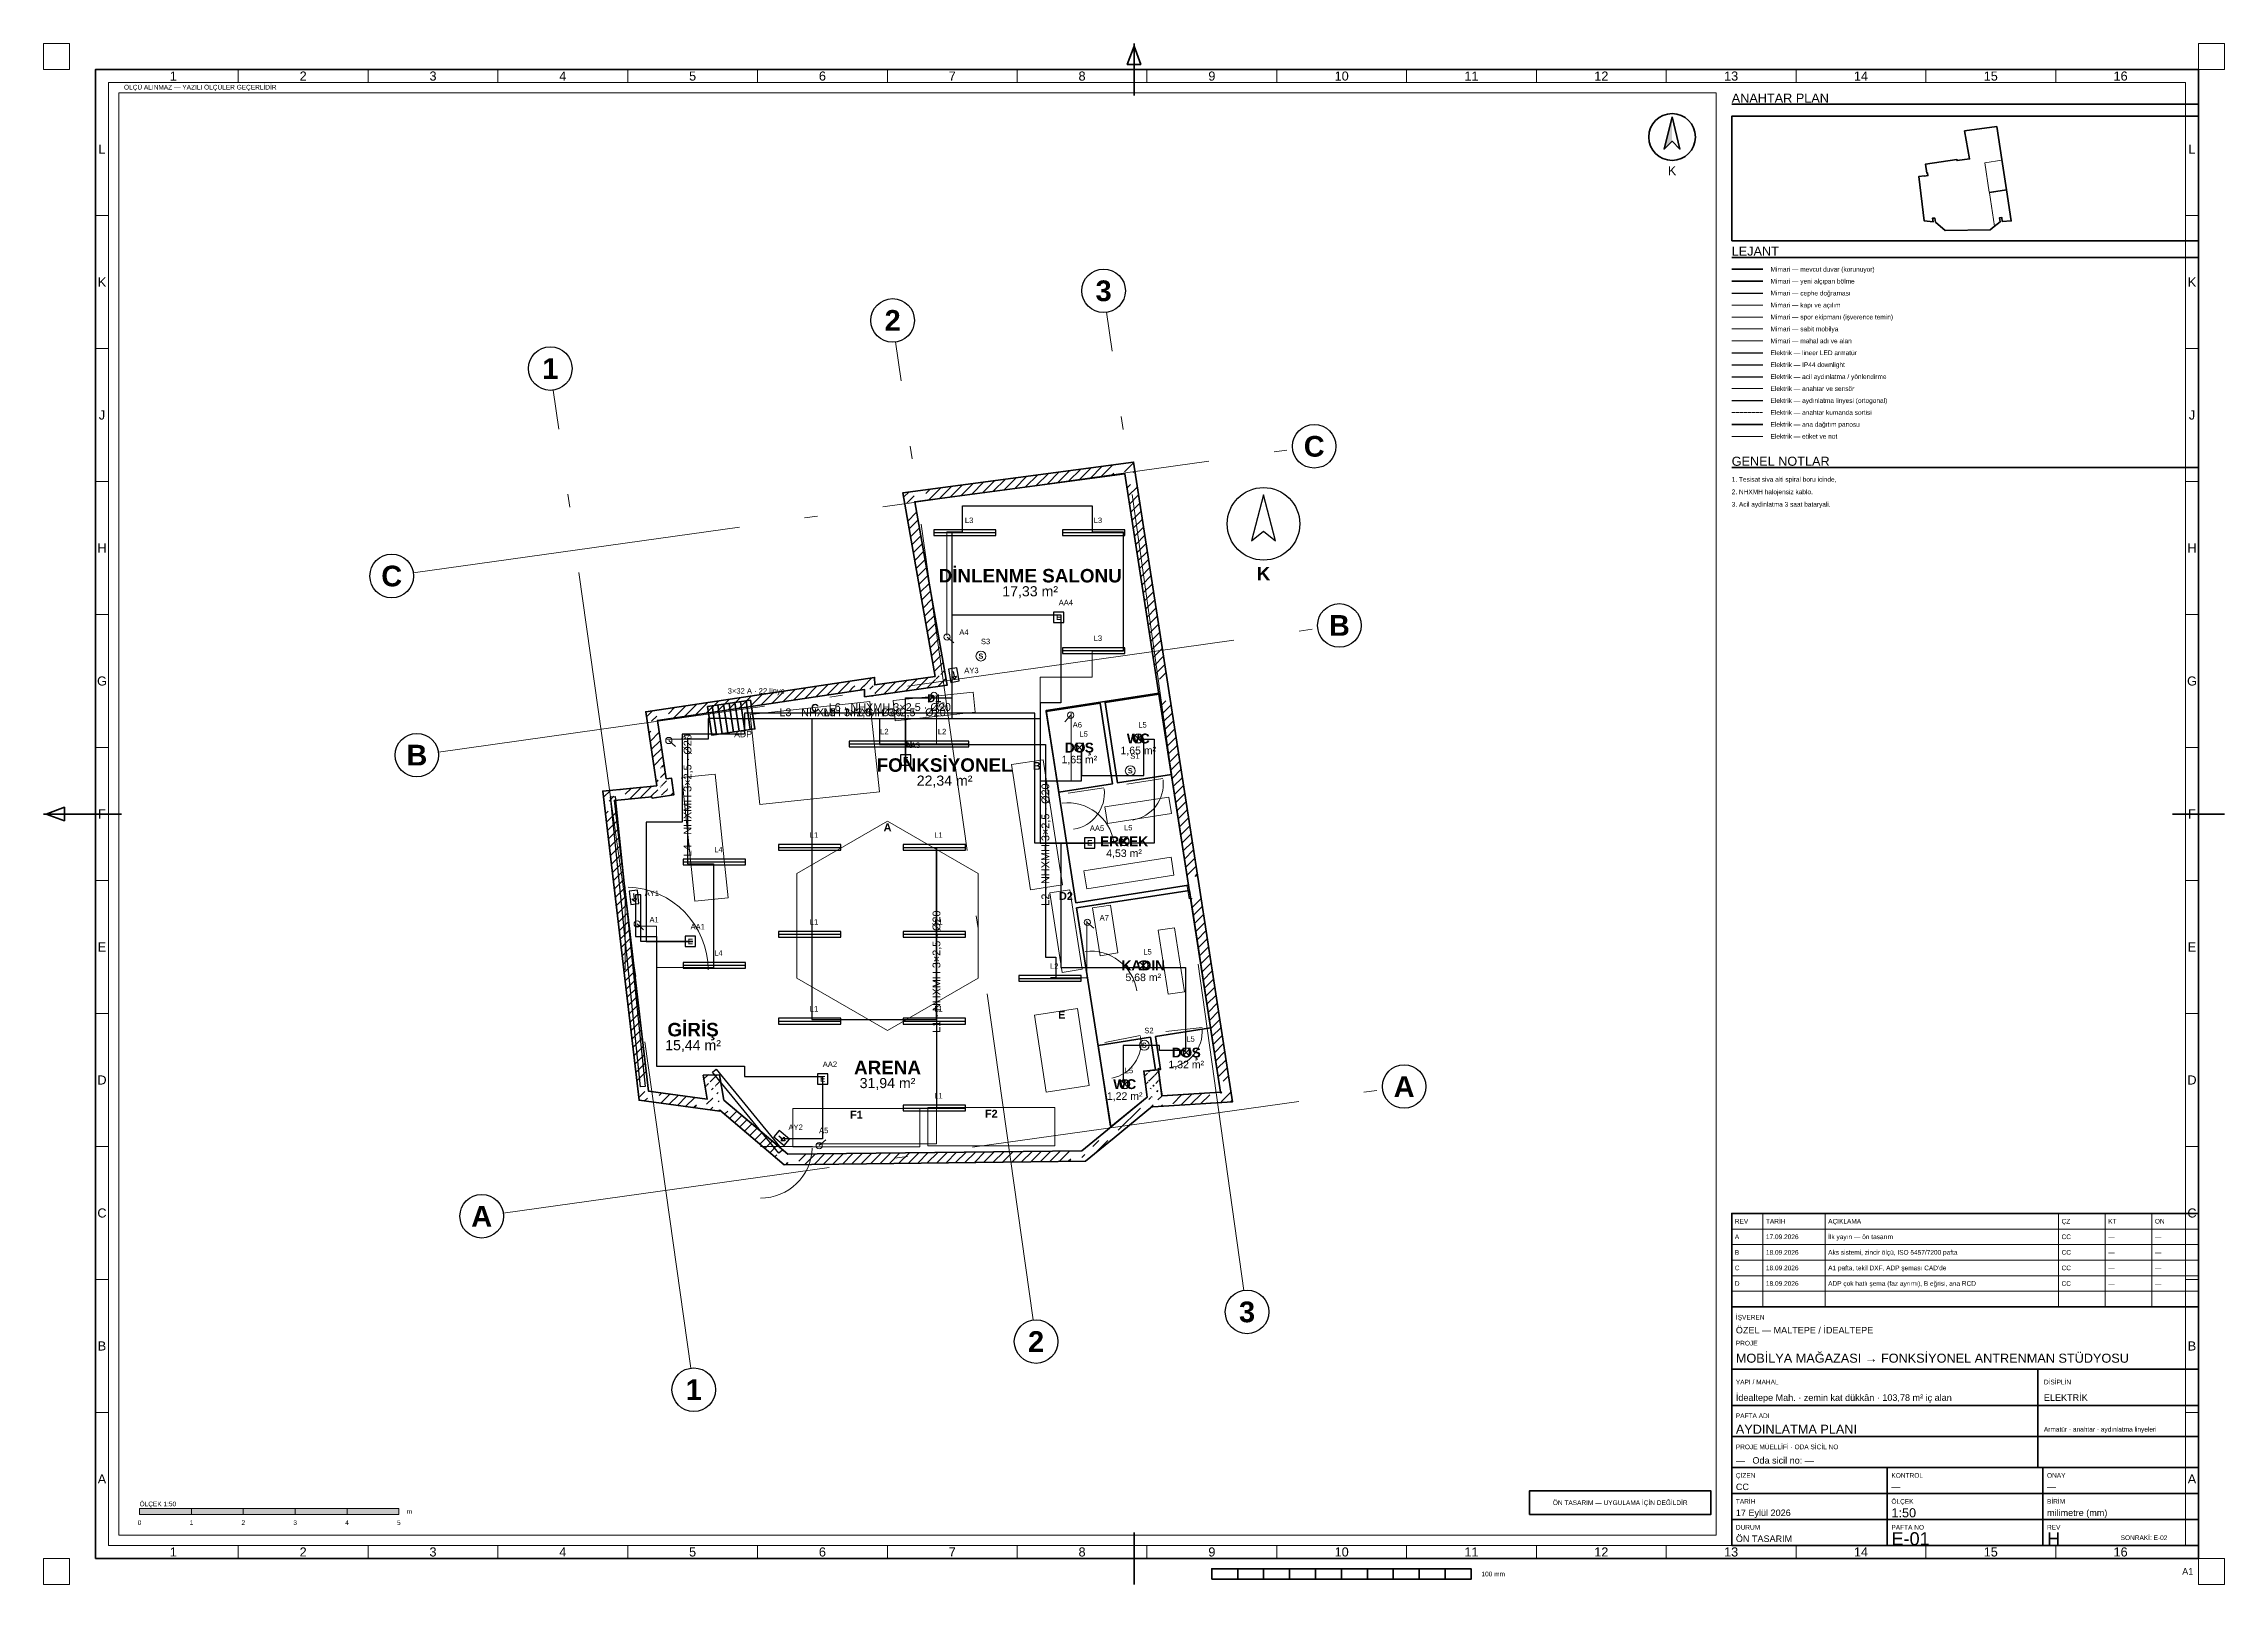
# Paper-space layout 'E-01 AYDINLATMA PLANI' of a CAD drawing. Header units: millimetres. Extents: x 0 to 841, y 0 to 594.
# The model-space entities are those that its viewports show. They can reach past a viewport. Long polylines and large blocks are cut down to what shows.
import ezdxf
from ezdxf.enums import TextEntityAlignment as Align

# ---------------------------------------------------------------- set-up
doc = ezdxf.new("R2010")
doc.units = ezdxf.units.MM
doc.linetypes.add('DASHDOT', pattern=[3.556, 2.54, -0.508, 0, -0.508])
doc.linetypes.add('DASHED', pattern=[1.524, 1.27, -0.254])
for name, color, linetype, lineweight in [('A-CEPHE', 5, 'Continuous', 25), ('A-DUVAR-MEVCUT', 8, 'Continuous', 35), ('A-DUVAR-YENI', 1, 'Continuous', 35), ('A-EKIPMAN', 9, 'Continuous', 18), ('A-KAPI', 8, 'Continuous', 18), ('A-MOBILYA', 9, 'Continuous', 18), ('A-YAZI', 7, 'Continuous', 13), ('E-AYD-ACIL', 3, 'Continuous', 25), ('E-AYD-ANAHTAR', 2, 'Continuous', 18), ('E-AYD-ARMATUR', 2, 'Continuous', 25), ('E-AYD-DOWNLIGHT', 2, 'Continuous', 25), ('E-AYD-LINYE', 2, 'Continuous', 25), ('E-AYD-SORTI', 2, 'DASHED', 18), ('E-PANO', 7, 'Continuous', 50), ('E-YAZI', 7, 'Continuous', 13), ('G-AKS-BALON', 8, 'Continuous', 25), ('G-AKS-HAT', 8, 'DASHDOT', 18), ('G-ANTET', 7, 'Continuous', 25), ('G-CERCEVE', 7, 'Continuous', 70), ('G-KUZEY', 7, 'Continuous', 25), ('G-PAFTA-ZON', 8, 'Continuous', 13), ('G-YAZI', 7, 'Continuous', 18)]:
    doc.layers.add(name, color=color, linetype=linetype, lineweight=lineweight)
doc.layers.add('G-VIEWPORT', color=251, linetype='Continuous', lineweight=13, plot=False)
doc.styles.add('GYM', font='arial.ttf')
doc.styles.add('GYM-B', font='arialbd.ttf')

# ---------------------------------------------------------------- blocks, each defined once
blk = doc.blocks.new('G_KUZEY')
blk.add_lwpolyline([(0, 560), (-230, -330), (0, -140), (230, -330)], close=True)
blk.add_circle((0, 0), 700)
at = {"style": 'GYM-B'}
blk.add_text('K', height=260, dxfattribs=at).set_placement((0, -960), align=Align.MIDDLE_CENTER)
blk = doc.blocks.new('E_ARMATUR_LINEER')
blk.add_line((-600, 0), (600, 0))
blk.add_lwpolyline([(-600, -55), (600, -55), (600, 55), (-600, 55)], close=True)
at = {"style": 'GYM'}
blk.add_attdef('LINYE', (0, 185), '', height=105, dxfattribs=at)
blk = doc.blocks.new('E_DOWNLIGHT')
for p, q in [((-64, -64), (64, 64)), ((-64, 64), (64, -64))]:
    blk.add_line(p, q)
blk.add_circle((0, 0), 90)
at = {"style": 'GYM'}
blk.add_attdef('LINYE', (0, 210), '', height=105, dxfattribs=at)
blk = doc.blocks.new('E_ACIL')
blk.add_lwpolyline([(-100, -100), (100, -100), (100, 100), (-100, 100)], close=True)
at = {"style": 'GYM-B'}
blk.add_text('E', height=110, dxfattribs=at).set_placement((0, 0), align=Align.MIDDLE_CENTER)
at = {"style": 'GYM'}
blk.add_attdef('KOD', (0, 230), '', height=105, dxfattribs=at)
blk = doc.blocks.new('E_YONLENDIRME')
for points in [[(-130, -80), (130, -80), (130, 80), (-130, 80)], [(30, 45), (80, 0), (30, -45)]]:
    blk.add_lwpolyline(points, close=True)
blk.add_lwpolyline([(-70, 0), (30, 0)])
at = {"style": 'GYM'}
blk.add_attdef('KOD', (0, 205), '', height=105, dxfattribs=at)
blk = doc.blocks.new('E_ANAHTAR')
blk.add_line((0, 0), (130, 110))
blk.add_circle((0, 0), 60)
at = {"style": 'GYM'}
blk.add_attdef('KOD', (0, 240), '', height=105, dxfattribs=at)
blk = doc.blocks.new('E_SENSOR')
blk.add_circle((0, 0), 95)
at = {"style": 'GYM-B'}
blk.add_text('S', height=100, dxfattribs=at).set_placement((0, 0), align=Align.MIDDLE_CENTER)
at = {"style": 'GYM'}
blk.add_attdef('KOD', (0, 230), '', height=105, dxfattribs=at)
blk = doc.blocks.new('E_PANO')
for p, q in [((-330, -280), (-330, 280)), ((-220, -280), (-220, 280)), ((-110, -280), (-110, 280)), ((0, -280), (0, 280)), ((110, -280), (110, 280)), ((220, -280), (220, 280)), ((330, -280), (330, 280))]:
    blk.add_line(p, q)
blk.add_lwpolyline([(-420, -280), (420, -280), (420, 280), (-420, 280)], close=True)
at = {"style": 'GYM'}
for tag, p, height in [('KOD', (0, 380), 120), ('TANIM', (0, -470), 105)]:
    blk.add_attdef(tag, p, '', height=height, dxfattribs=at)

msp = doc.modelspace()

# ---------------------------------------------------------------- hatches: boundary and pattern name
at = {"layer": 'A-DUVAR-MEVCUT'}
h = msp.add_hatch(dxfattribs=at)
h.set_pattern_fill('ANSI31', scale=40)
h.paths.add_polyline_path([(756, 6840), (760, 6814), (957, 6846), (953, 6872)])
h.paths.add_polyline_path([(970, 6843), (760, 6814), (756, 6840), (550, 6819), (550, 7020), (588, 7024), (970, 7024)])
h.paths.add_polyline_path([(760, 6814), (1178, 6873), (1150, 7071), (732, 7012)])
h.paths.add_polyline_path([(1149, 7083), (1178, 6873), (968, 6843), (968, 7083)])
h.paths.add_polyline_path([(1178, 6873), (1133, 7198), (935, 7171), (979, 6845)])
h.paths.add_polyline_path([(999, 7408), (1032, 7185), (1133, 7198), (1162, 6988), (923, 6988), (923, 7408)])
h.paths.add_polyline_path([(1133, 7198), (1032, 7185), (1058, 6986), (1159, 6999)])
h.paths.add_polyline_path([(1001, 7395), (1032, 7185), (1133, 7198), (1164, 6975), (822, 6975), (822, 7047), (850, 7050), (822, 7237), (822, 7395)])
h.paths.add_polyline_path([(1032, 7185), (864, 8310), (666, 8281), (834, 7155)])
h.paths.add_polyline_path([(1074, 8342), (864, 8310), (895, 8100), (693, 8100), (654, 8362), (654, 8481), (916, 8520), (1074, 8520)])
h.paths.add_polyline_path([(864, 8310), (4855, 8908), (4826, 9106), (834, 8508)])
h.paths.add_polyline_path([(4645, 9079), (4907, 9118), (5051, 9118), (5053, 8996), (5065, 8998), (5065, 8796), (4858, 8767), (4855, 8908), (4645, 8877)])
h.paths.add_polyline_path([(4855, 8908), (4858, 8767), (5058, 8772), (5055, 8912)])
h.paths.add_polyline_path([(5068, 8977), (5068, 8796), (4858, 8767), (4855, 8908), (4648, 8877), (4648, 8977)])
h.paths.add_polyline_path([(4858, 8767), (6449, 8988), (6422, 9186), (4831, 8965)])
h.paths.add_polyline_path([(6412, 9198), (6449, 8988), (6239, 8959), (6239, 9198)])
h.paths.add_polyline_path([(6449, 8988), (5826, 12526), (5629, 12492), (6252, 8954)])
h.paths.add_polyline_path([(6036, 12554), (5826, 12526), (5863, 12316), (5660, 12316), (5616, 12566), (5616, 12700), (5888, 12736), (6036, 12736)])
h.paths.add_polyline_path([(5826, 12526), (9876, 13066), (9849, 13265), (5800, 12725)])
h.paths.add_polyline_path([(9908, 12856), (9876, 13066), (9666, 13038), (9666, 13240), (9938, 13276), (10046, 13276), (10086, 13017), (10086, 12856)])
h.paths.add_polyline_path([(9876, 13066), (10521, 8898), (10719, 8928), (10073, 13097)])
h.paths.add_polyline_path([(10554, 8688), (10521, 8898), (10489, 9108), (10691, 9108), (10719, 8928), (10731, 8848), (10731, 8688)])
h.paths.add_polyline_path([(10521, 8898), (11111, 5092), (11308, 5122), (10719, 8928)])
h.paths.add_polyline_path([(11143, 4882), (11111, 5092), (11078, 5302), (11281, 5302), (11308, 5122), (11321, 5042), (11321, 4882)])
h.paths.add_polyline_path([(11111, 5092), (11722, 1144), (11920, 1174), (11308, 5122)])
h.paths.add_polyline_path([(11512, 1131), (11722, 1144), (11690, 1354), (11892, 1354), (11932, 1095), (11932, 957), (11570, 934), (11512, 934)])
h.paths.add_polyline_path([(11722, 1144), (10589, 1072), (10601, 873), (11735, 944)])
h.paths.add_polyline_path([(10379, 1282), (10562, 1282), (10589, 1072), (10799, 1086), (10799, 885), (10436, 862), (10414, 862), (10412, 877), (10394, 862), (10379, 862)])
h.paths.add_polyline_path([(10589, 1072), (10524, 1577), (10326, 1552), (10390, 1047)])
h.paths.add_polyline_path([(10314, 1367), (10314, 1558), (10524, 1577), (10551, 1367)])
h.paths.add_polyline_path([(10524, 1577), (10239, 1552), (10257, 1352), (10542, 1378)])
h.paths.add_polyline_path([(10449, 1342), (10266, 1342), (10239, 1552), (10449, 1570)])
h.paths.add_polyline_path([(10239, 1552), (10303, 1047), (10502, 1072), (10437, 1577)])
h.paths.add_polyline_path([(10093, 875), (10303, 1047), (10277, 1257), (10513, 1257), (10513, 867), (10414, 861), (10412, 877), (10363, 837), (10093, 837)])
h.paths.add_polyline_path([(10303, 1047), (9540, 421), (9667, 266), (10430, 892)])
h.paths.add_polyline_path([(9330, 248), (9540, 421), (9750, 593), (9750, 334), (9667, 266), (9600, 211), (9330, 211)])
h.paths.add_polyline_path([(9540, 421), (9046, 15), (9173, -139), (9667, 266)])
h.paths.add_polyline_path([(9256, -71), (9119, -184), (8836, -187), (8836, 13), (9046, 15), (9256, 188)])
h.paths.add_polyline_path([(9046, 15), (3378, -54), (3381, -253), (9049, -185)])
h.paths.add_polyline_path([(3588, -251), (3306, -254), (3168, -138), (3168, 124), (3378, -54), (3588, -51)])
h.paths.add_polyline_path([(3378, -54), (2142, 991), (2013, 839), (3249, -206)])
h.paths.add_polyline_path([(1932, 796), (1932, 1201), (2106, 1201), (2142, 991), (2352, 814), (2352, 781), (2080, 781), (2063, 796), (2066, 781), (2041, 781)])
h.paths.add_polyline_path([(2142, 991), (2060, 1478), (1863, 1445), (1944, 958)])
h.paths.add_polyline_path([(1850, 1268), (1850, 1474), (2060, 1478), (2095, 1268)])
h.paths.add_polyline_path([(2060, 1478), (1747, 1471), (1752, 1271), (2064, 1278)])
h.paths.add_polyline_path([(1957, 1261), (1782, 1261), (1747, 1471), (1957, 1476)])
h.paths.add_polyline_path([(1747, 1471), (1824, 1012), (2021, 1046), (1944, 1504)])
h.paths.add_polyline_path([(2034, 1222), (2034, 802), (1884, 802), (1614, 839), (1614, 1041), (1824, 1012), (1789, 1222)])
h.paths.add_polyline_path([(1824, 1012), (689, 1166), (662, 968), (1797, 814)])
h.paths.add_polyline_path([(664, 1376), (689, 1166), (899, 1138), (899, 957), (749, 957), (508, 989), (479, 1240), (479, 1376)])
h.paths.add_polyline_path([(689, 1166), (32, 6768), (-166, 6745), (490, 1143)])
h.paths.add_polyline_path([(242, 6789), (32, 6768), (57, 6558), (-144, 6558), (-178, 6842), (-178, 6948), (123, 6978), (242, 6978)])
h.paths.add_polyline_path([(32, 6768), (756, 6840), (736, 7039), (13, 6967)])
h.paths.add_polyline_path([(966, 6843), (760, 6814), (756, 6840), (546, 6819), (546, 7020), (847, 7050), (966, 7050)])

# ---------------------------------------------------------------- linework, layer by layer
at = {"layer": 'A-CEPHE'}
for points in [[(-45, 6835), (45, 6845), (625, 1255), (535, 1245)], [(3275, 29), (3205, -29), (1925, 1531), (1995, 1589)]]:
    msp.add_lwpolyline(points, close=True, dxfattribs=at)
at = {"layer": 'A-DUVAR-MEVCUT'}
for points in [[(850, 7050), (636, 8479), (5050, 9139), (5053, 8996), (6216, 9158), (5593, 12697), (10043, 13291), (10719, 8928), (11308, 5122), (11953, 958), (10414, 861), (10412, 877), (9667, 266), (9119, -184), (3306, -254), (2063, 796), (2066, 778), (508, 989), (-190, 6947)], [(756, 6840), (760, 6814), (1178, 6873), (1133, 7198), (1032, 7185), (864, 8310), (4855, 8908), (4858, 8767), (6449, 8988), (5826, 12526), (9876, 13066), (10521, 8898), (11111, 5092), (11722, 1144), (10589, 1072), (10524, 1577), (10239, 1552), (10303, 1047), (9540, 421), (9046, 15), (3378, -54), (2142, 991), (2060, 1478), (1747, 1471), (1824, 1012), (689, 1166), (32, 6768)]]:
    msp.add_lwpolyline(points, close=True, dxfattribs=at)
at = {"layer": 'A-DUVAR-YENI'}
for points in [[(8930, 4796), (11104, 5132), (10531, 8838), (8357, 8499)], [(8360, 8482), (9397, 8643), (9638, 7090), (8600, 6929)], [(10534, 8818), (10774, 7266), (9736, 7105), (9496, 8658)], [(9604, 473), (10303, 1047), (10239, 1552), (10524, 1577), (10589, 1072), (11722, 1144), (11120, 5032), (8946, 4695)], [(10303, 1047), (9634, 498), (9601, 492), (9359, 2045), (10369, 2202), (10467, 1572), (10239, 1552)], [(10559, 1306), (10524, 1577), (10519, 1598), (10541, 1580), (10566, 1584), (10467, 2217), (11530, 2383), (11722, 1144), (10595, 1073)]]:
    msp.add_lwpolyline(points, close=True, dxfattribs=at)
at = {"layer": 'A-EKIPMAN'}
for points in [[(6991, 8468), (6950, 8856), (5409, 8692), (5450, 8304)], [(4960, 8673), (2654, 8427), (2840, 6687), (5146, 6933)], [(8302, 7553), (7689, 7459), (8058, 5047), (8671, 5141)], [(5300, 6370), (3551, 5360), (3551, 3340), (5300, 2330), (7049, 3340), (7049, 5360)], [(8816, 5046), (8430, 4987), (8664, 3454), (9050, 3513)], [(9189, 1272), (8962, 2755), (8131, 2628), (8358, 1145)], [(8525, 110), (8525, 850), (6075, 850), (6075, 110)], [(5925, 90), (5925, 830), (3475, 830), (3475, 90)]]:
    msp.add_lwpolyline(points, close=True, dxfattribs=at)
at = {"layer": 'A-KAPI'}
for p, q in [((9917, 7082), (10609, 7190)), ((8781, 6906), (9473, 7014)), ((8772, 5822), (8634, 6712)), ((240, 3500), (240, 5100)), ((9216, 2962), (9078, 3852)), ((9488, 2100), (10174, 2238)), ((10668, 2314), (11364, 2392)), ((2850, 100), (3850, 100))]:
    msp.add_line(p, q, dxfattribs=at)
for centre, radius, start, end in [((9917, 7082), 700, -81.2, 6.8), ((8781, 6906), 700, -81.2, 6.8), ((8772, 5822), 900, 8.8, 96.8), ((240, 3500), 1600, 0, 88), ((9216, 2962), 900, 8.8, 96.8), ((9488, 2100), 700, -78.6, 9.4), ((10668, 2314), 700, -83.6, 4.4), ((2850, 100), 1000, -90, -2)]:
    msp.add_arc(centre, radius, start, end, dxfattribs=at)
at = {"layer": 'A-MOBILYA'}
for points in [[(1978, 7277), (1331, 7209), (1582, 4823), (2229, 4891)], [(9489, 6642), (9538, 6326), (10774, 6518), (10725, 6834)], [(9088, 5412), (9142, 5066), (10822, 5326), (10768, 5672)], [(9599, 4752), (9254, 4699), (9397, 3775), (9743, 3829)], [(10836, 4315), (10520, 4266), (10713, 3031), (11029, 3080)]]:
    msp.add_lwpolyline(points, close=True, dxfattribs=at)
at = {"layer": 'E-AYD-LINYE'}
for p, q in [((6743, 11947), (6743, 12447)), ((6743, 12447), (9243, 12447)), ((9243, 12447), (9243, 11947)), ((6543, 8347), (6543, 11947)), ((6543, 11947), (6743, 11947)), ((9243, 11947), (9843, 11947)), ((9843, 11947), (9843, 9647)), ((6543, 9147), (6543, 10347)), ((6543, 10347), (8643, 10347)), ((8643, 10347), (8643, 8647)), ((9843, 9647), (9243, 9647)), ((6543, 8747), (6543, 9147)), ((8143, 8447), (2543, 8447)), ((2543, 8447), (2543, 8047)), ((5643, 7547), (5643, 8747)), ((5643, 8747), (6543, 8747)), ((8143, 5947), (8143, 8447)), ((8643, 8647), (8243, 8647)), ((8243, 8647), (8243, 5947)), ((2543, 8047), (1343, 8047)), ((1343, 8047), (1343, 6347)), ((2243, 8347), (1843, 8347)), ((1843, 8347), (1843, 7947)), ((2243, 8347), (3843, 8347)), ((2243, 8347), (5143, 8347)), ((2243, 8347), (6543, 8347)), ((2243, 8347), (8243, 8347)), ((2243, 8347), (5643, 8347)), ((3843, 8347), (3843, 5847)), ((5143, 8347), (5143, 7847)), ((5643, 8347), (5643, 7547)), ((8243, 8347), (8243, 7147)), ((1843, 7947), (1443, 7947)), ((1443, 7947), (1443, 5547)), ((5143, 7847), (6243, 7847)), ((6243, 7847), (8343, 7847)), ((8343, 7847), (8343, 3747)), ((9043, 7147), (9043, 7747)), ((9043, 7747), (9043, 7247)), ((10243, 7947), (10143, 7947)), ((10143, 7947), (10443, 7947)), ((10243, 7247), (10243, 7947)), ((10443, 7947), (10443, 5947)), ((9043, 7247), (10243, 7247)), ((8243, 7147), (9043, 7147)), ((1343, 6347), (643, 6347)), ((643, 6347), (643, 4047)), ((9243, 5947), (8143, 5947)), ((8243, 5947), (9243, 5947)), ((9843, 5947), (8643, 5947)), ((8643, 5947), (8643, 3547)), ((10443, 5947), (9843, 5947)), ((1443, 5547), (1943, 5547)), ((1943, 5547), (1943, 3547)), ((3843, 5847), (3843, 4147)), ((6243, 4147), (6243, 5847)), ((6243, 5847), (6243, 847)), ((543, 4947), (443, 4947)), ((443, 4947), (443, 4147)), ((543, 4047), (543, 4947)), ((443, 4147), (843, 4147)), ((1543, 4047), (543, 4047)), ((643, 4047), (1543, 4047)), ((843, 4147), (843, 1647)), ((3843, 4147), (3843, 2547)), ((6243, 2547), (6243, 4147)), ((8343, 3747), (8543, 3747)), ((8543, 3747), (8543, 3347)), ((8643, 3547), (10243, 3547)), ((10243, 3547), (11043, 3547)), ((11043, 3547), (11043, 1947)), ((8543, 3347), (8443, 3347)), ((3843, 2547), (6243, 2547)), ((10543, 2047), (9843, 2047)), ((9843, 2047), (9843, 1347)), ((10543, 1947), (10543, 2047)), ((11043, 1947), (10543, 1947)), ((843, 1647), (2543, 1647)), ((2543, 1647), (2543, 1447)), ((2543, 1447), (4043, 1447)), ((4043, 1447), (4043, 247)), ((4043, 247), (3243, 247))]:
    msp.add_line(p, q, dxfattribs=at)
at = {"layer": 'E-AYD-SORTI'}
for p, q in [((6443, 9947), (6443, 11947)), ((6443, 11947), (6743, 11947)), ((9243, 9147), (9243, 9647)), ((8243, 7147), (8243, 9147)), ((8243, 9147), (9243, 9147)), ((6243, 8747), (6243, 7847)), ((8843, 8447), (8843, 7147)), ((1043, 7947), (1443, 7947)), ((1443, 7947), (1443, 5547)), ((8843, 7147), (8243, 7147)), ((1443, 5547), (1943, 5547)), ((443, 4347), (843, 4347)), ((843, 4347), (843, 3547)), ((9143, 4447), (9143, 3347)), ((843, 3547), (1943, 3547)), ((9143, 3347), (8443, 3347)), ((6243, 147), (6243, 847)), ((3943, 147), (6243, 147))]:
    msp.add_line(p, q, dxfattribs=at)
at = {"layer": 'G-AKS-BALON'}
for centre in [(9466, 16592), (5398, 16021), (-1203, 15093), (13527, 13594), (-4261, 11094), (14012, 10141), (-3776, 7641), (15261, 1253), (-2526, -1247), (12232, -3091), (8164, -3663), (1563, -4591)]:
    msp.add_circle(centre, 420, dxfattribs=at)
at = {"layer": 'G-AKS-HAT'}
for p, q in [((12173, -2676), (9524, 16177)), ((8106, -3247), (5456, 15605)), ((1505, -4175), (-1145, 14677)), ((-3845, 11153), (13111, 13536)), ((-3360, 7700), (13596, 10083)), ((-2111, -1189), (14845, 1194))]:
    msp.add_line(p, q, dxfattribs=at)

# ---------------------------------------------------------------- block references
at = {"layer": 'E-AYD-ACIL'}
for p, values in [((8600, 10300), {'KOD': 'AA4'}), ((5650, 7550), {'KOD': 'AA3'}), ((9200, 5950), {'KOD': 'AA5'}), ((1500, 4050), {'KOD': 'AA1'}), ((4050, 1400), {'KOD': 'AA2'})]:
    msp.add_blockref('E_ACIL', p, dxfattribs=at).add_auto_attribs(values)
ref = msp.add_blockref('E_YONLENDIRME', (6577, 9185), dxfattribs=dict(at, rotation=280))
ref.add_attrib('KOD', 'AY3', (6779, 9221), dxfattribs={"layer": '0', "height": 105, "style": 'GYM'})
ref = msp.add_blockref('E_YONLENDIRME', (412, 4902), dxfattribs=dict(at, rotation=276.7))
ref.add_attrib('KOD', 'AY1', (616, 4926), dxfattribs={"layer": '0', "height": 105, "style": 'GYM'})
ref = msp.add_blockref('E_YONLENDIRME', (3257, 259), dxfattribs=dict(at, rotation=319.8))
ref.add_attrib('KOD', 'AY2', (3389, 416), dxfattribs={"layer": '0', "height": 105, "style": 'GYM'})
at = {"layer": 'E-AYD-ANAHTAR'}
ref = msp.add_blockref('E_ANAHTAR', (6448, 9917), dxfattribs=dict(at, rotation=280))
ref.add_attrib('KOD', 'A4', (6684, 9959), dxfattribs={"layer": '0', "height": 105, "style": 'GYM'})
for p, values in [((7100, 9550), {'KOD': 'S3'}), ((9980, 7340), {'KOD': 'S1'}), ((10250, 2050), {'KOD': 'S2'})]:
    msp.add_blockref('E_SENSOR', p, dxfattribs=at).add_auto_attribs(values)
ref = msp.add_blockref('E_ANAHTAR', (6195, 8792), dxfattribs=dict(at, rotation=187.9))
ref.add_attrib('KOD', 'A3', (6228, 8554), dxfattribs={"layer": '0', "height": 105, "style": 'GYM'})
ref = msp.add_blockref('E_ANAHTAR', (8833, 8411), dxfattribs=dict(at, rotation=188.9))
ref.add_attrib('KOD', 'A6', (8870, 8174), dxfattribs={"layer": '0', "height": 105, "style": 'GYM'})
ref = msp.add_blockref('E_ANAHTAR', (1083, 7923), dxfattribs=dict(at, rotation=278.5))
ref.add_attrib('KOD', 'A2', (1320, 7958), dxfattribs={"layer": '0', "height": 105, "style": 'GYM'})
ref = msp.add_blockref('E_ANAHTAR', (472, 4388), dxfattribs=dict(at, rotation=276.7))
ref.add_attrib('KOD', 'A1', (710, 4416), dxfattribs={"layer": '0', "height": 105, "style": 'GYM'})
ref = msp.add_blockref('E_ANAHTAR', (9152, 4416), dxfattribs=dict(at, rotation=278.8))
ref.add_attrib('KOD', 'A7', (9389, 4453), dxfattribs={"layer": '0', "height": 105, "style": 'GYM'})
ref = msp.add_blockref('E_ANAHTAR', (3982, 114), dxfattribs=dict(at, rotation=0.7))
ref.add_attrib('KOD', 'A5', (3979, 354), dxfattribs={"layer": '0', "height": 105, "style": 'GYM'})
at = {"layer": 'E-AYD-ARMATUR'}
for p, values in [((6791, 11930), {'LINYE': 'L3'}), ((9274, 11930), {'LINYE': 'L3'}), ((9274, 9657), {'LINYE': 'L3'}), ((5157, 7858), {'LINYE': 'L2'}), ((6270, 7858), {'LINYE': 'L2'}), ((3800, 5862), {'LINYE': 'L1'}), ((6200, 5862), {'LINYE': 'L1'}), ((1958, 5583), {'LINYE': 'L4'}), ((3800, 4188), {'LINYE': 'L1'}), ((6200, 4188), {'LINYE': 'L1'}), ((1958, 3591), {'LINYE': 'L4'}), ((8433, 3337), {'LINYE': 'L2'}), ((3800, 2513), {'LINYE': 'L1'}), ((6200, 2513), {'LINYE': 'L1'}), ((6200, 838), {'LINYE': 'L1'})]:
    msp.add_blockref('E_ARMATUR_LINEER', p, dxfattribs=at).add_auto_attribs(values)
at = {"layer": 'E-AYD-DOWNLIGHT'}
for p in [(8999, 7786), (10135, 7962), (9860, 5981), (10231, 3588), (11060, 1908), (9873, 1299)]:
    msp.add_blockref('E_DOWNLIGHT', p, dxfattribs=at).add_auto_attribs({'LINYE': 'L5'})
at = {"layer": 'E-PANO'}
ref = msp.add_blockref('E_PANO', (2286, 8362), dxfattribs=dict(at, rotation=188.5))
ref.add_attrib('KOD', 'ADP', (2342, 7986), dxfattribs={"layer": '0', "height": 120, "style": 'GYM'})
ref.add_attrib('TANIM', '3×32 A · 22 linye', (2217, 8827), dxfattribs={"layer": '0', "height": 105, "style": 'GYM'})
at = {"layer": 'G-KUZEY'}
msp.add_blockref('G_KUZEY', (12550, 12100), dxfattribs=at)

# ---------------------------------------------------------------- texts
at = {"layer": 'A-EKIPMAN', "style": 'GYM-B'}
for s, p in [('C', (3900, 8553)), ('D1', (6200, 8736)), ('B', (8180, 7433)), ('A', (5300, 6250)), ('D2', (8740, 4926)), ('E', (8660, 2635)), ('F1', (4700, 710)), ('F2', (7300, 730))]:
    msp.add_text(s, height=150, dxfattribs=at).set_placement(p, align=Align.MIDDLE_CENTER)
at = {"layer": 'A-YAZI'}
for s, height, style, p in [('DİNLENME SALONU', 260, 'GYM-B', (8050, 11100)), ('17,33 m²', 195, 'GYM', (8050, 10800)), ('WC', 190, 'GYM-B', (10135, 7962)), ('FONKSİYONEL', 260, 'GYM-B', (6400, 7450)), ('1,65 m²', 145, 'GYM', (8999, 7556)), ('DUŞ', 190, 'GYM-B', (8999, 7786)), ('1,65 m²', 145, 'GYM', (10135, 7732)), ('22,34 m²', 195, 'GYM', (6400, 7150)), ('ERKEK', 190, 'GYM-B', (9860, 5981)), ('4,53 m²', 145, 'GYM', (9860, 5751)), ('KADIN', 190, 'GYM-B', (10231, 3588)), ('5,68 m²', 145, 'GYM', (10231, 3358)), ('GİRİŞ', 260, 'GYM-B', (1550, 2350)), ('15,44 m²', 195, 'GYM', (1550, 2050)), ('ARENA', 260, 'GYM-B', (5300, 1620)), ('1,32 m²', 145, 'GYM', (11060, 1678)), ('DUŞ', 190, 'GYM-B', (11060, 1908)), ('31,94 m²', 195, 'GYM', (5300, 1320)), ('WC', 190, 'GYM-B', (9873, 1299)), ('1,22 m²', 145, 'GYM', (9873, 1069))]:
    msp.add_text(s, height=height, dxfattribs=dict(at, style=style)).set_placement(p, align=Align.MIDDLE_CENTER)
at = {"layer": 'E-YAZI', "style": 'GYM'}
for s, p in [('L3 · NHXMH 3×2,5 · Ø20', (4393, 8467)), ('L5 · NHXMH 3×2,5 · Ø20', (5243, 8467)), ('L6 · NHXMH 3×2,5 · Ø20', (5343, 8567))]:
    msp.add_text(s, height=150, dxfattribs=at).set_placement(p, align=Align.MIDDLE_CENTER)
for s, p in [('L4 · NHXMH 3×2,5 · Ø20', (1443, 6867)), ('L2 · NHXMH 3×2,5 · Ø20', (8343, 5917)), ('L1 · NHXMH 3×2,5 · Ø20', (6243, 3467))]:
    msp.add_text(s, height=150, rotation=90, dxfattribs=at).set_placement(p, align=Align.MIDDLE_CENTER)
at = {"layer": 'G-AKS-BALON', "style": 'GYM-B'}
for s, p in [('3', (9466, 16592)), ('2', (5398, 16021)), ('1', (-1203, 15093)), ('C', (13527, 13594)), ('C', (-4261, 11094)), ('B', (14012, 10141)), ('B', (-3776, 7641)), ('A', (15261, 1253)), ('A', (-2526, -1247)), ('3', (12232, -3091)), ('2', (8164, -3663)), ('1', (1563, -4591))]:
    msp.add_text(s, height=399, dxfattribs=at).set_placement(p, align=Align.MIDDLE_CENTER)

psp = doc.layouts.new('E-01 AYDINLATMA PLANI')

# ---------------------------------------------------------------- hatches: boundary and pattern name
at = {"layer": 'G-ANTET'}
for color, points in [(7, [(628, 565.74), (624.94, 553.32), (628, 556.38)]), (7, [(37, 27), (57, 27), (57, 29.2), (37, 29.2)]), (0, [(57, 27), (77, 27), (77, 29.2), (57, 29.2)]), (7, [(77, 27), (97, 27), (97, 29.2), (77, 29.2)]), (0, [(97, 27), (117, 27), (117, 29.2), (97, 29.2)]), (7, [(117, 27), (137, 27), (137, 29.2), (117, 29.2)])]:
    psp.add_hatch(color=color, dxfattribs=at).paths.add_polyline_path(points)

# ---------------------------------------------------------------- linework, layer by layer
at = {"layer": 'G-ANTET', "color": 8, "linetype": 'Continuous', "lineweight": 35}
psp.add_line((651, 507), (663, 507), dxfattribs=at)
at = {"layer": 'G-ANTET', "color": 1, "linetype": 'Continuous', "lineweight": 35}
psp.add_line((651, 502.4), (663, 502.4), dxfattribs=at)
at = {"layer": 'G-ANTET', "color": 5, "linetype": 'Continuous', "lineweight": 25}
psp.add_line((651, 497.8), (663, 497.8), dxfattribs=at)
at = {"layer": 'G-ANTET', "color": 8, "linetype": 'Continuous', "lineweight": 18}
psp.add_line((651, 493.2), (663, 493.2), dxfattribs=at)
at = {"layer": 'G-ANTET', "color": 9, "linetype": 'Continuous', "lineweight": 18}
for p, q in [((651, 488.6), (663, 488.6)), ((651, 484), (663, 484))]:
    psp.add_line(p, q, dxfattribs=at)
at = {"layer": 'G-ANTET', "color": 7, "linetype": 'Continuous', "lineweight": 13}
for p, q in [((651, 479.4), (663, 479.4)), ((651, 442.6), (663, 442.6))]:
    psp.add_line(p, q, dxfattribs=at)
at = {"layer": 'G-ANTET', "color": 2, "linetype": 'Continuous', "lineweight": 25}
for p, q in [((651, 474.8), (663, 474.8)), ((651, 470.2), (663, 470.2)), ((651, 456.4), (663, 456.4))]:
    psp.add_line(p, q, dxfattribs=at)
at = {"layer": 'G-ANTET', "color": 3, "linetype": 'Continuous', "lineweight": 25}
psp.add_line((651, 465.6), (663, 465.6), dxfattribs=at)
at = {"layer": 'G-ANTET', "color": 2, "linetype": 'Continuous', "lineweight": 18}
psp.add_line((651, 461), (663, 461), dxfattribs=at)
at = {"layer": 'G-ANTET', "color": 2, "linetype": 'DASHED', "lineweight": 18}
psp.add_line((651, 451.8), (663, 451.8), dxfattribs=at)
at = {"layer": 'G-ANTET', "color": 7, "linetype": 'Continuous', "lineweight": 50}
psp.add_line((651, 447.2), (663, 447.2), dxfattribs=at)
at = {"layer": 'G-ANTET', "lineweight": 18}
for p, q in [((663, 107), (663, 143)), ((687, 107), (687, 143)), ((777, 107), (777, 143)), ((795, 107), (795, 143)), ((813, 107), (813, 143)), ((651, 137), (831, 137)), ((651, 131), (831, 131)), ((651, 125), (831, 125)), ((651, 119), (831, 119)), ((651, 113), (831, 113)), ((651, 107), (831, 107))]:
    psp.add_line(p, q, dxfattribs=at)
at = {"layer": 'G-ANTET', "lineweight": 35}
for p, q in [((651, 83), (831, 83)), ((769, 69), (769, 83)), ((651, 69), (831, 69)), ((769, 45), (769, 69)), ((651, 57), (831, 57)), ((651, 45), (831, 45)), ((711, 15), (711, 45)), ((771, 15), (771, 45)), ((651, 35), (831, 35)), ((651, 25), (831, 25))]:
    psp.add_line(p, q, dxfattribs=at)
at = {"layer": 'G-ANTET', "lineweight": 50}
for points in [[(628, 565.74), (624.94, 553.32), (628, 556.38), (631.06, 553.32)], [(651, 107), (831, 107), (831, 143), (651, 143)]]:
    psp.add_lwpolyline(points, close=True, dxfattribs=at)
at = {"layer": 'G-ANTET', "lineweight": 35}
for points in [[(651, 518), (831, 518), (831, 566), (651, 566)], [(725.39, 543.02), (725.4, 542.94), (726.67, 543.12), (726.54, 544.11), (726.23, 544.07), (725.71, 547.5), (737.88, 549.32), (737.89, 548.89), (742.74, 549.57), (740.84, 560.35), (753.19, 562), (755.16, 549.29), (756.96, 537.69), (758.82, 525.65), (755.36, 525.43), (755.17, 526.97), (754.3, 526.89), (754.49, 525.35), (752.17, 523.45), (750.66, 522.21), (733.38, 522), (729.61, 525.19), (729.36, 526.67), (728.41, 526.65), (728.64, 525.25), (725.18, 525.72), (723.18, 542.8), (725.39, 543.02)]]:
    psp.add_lwpolyline(points, close=True, dxfattribs=at)
at = {"layer": 'G-ANTET', "lineweight": 13}
for points in [[(750.31, 536.78), (756.94, 537.81), (755.19, 549.11), (748.56, 548.07), (750.31, 536.78)], [(752.36, 523.6), (754.49, 525.35), (754.3, 526.89), (755.17, 526.97), (755.36, 525.43), (758.82, 525.65), (756.98, 537.51), (750.36, 536.48), (752.36, 523.6)]]:
    psp.add_lwpolyline(points, close=True, dxfattribs=at)
at = {"layer": 'G-ANTET', "lineweight": 100}
psp.add_lwpolyline([(651, 15), (831, 15), (831, 107), (651, 107)], close=True, dxfattribs=at)
at = {"layer": 'G-ANTET', "color": 1, "lineweight": 50}
psp.add_lwpolyline([(573, 27), (643, 27), (643, 36), (573, 36)], close=True, dxfattribs=at)
at = {"layer": 'G-ANTET', "lineweight": 18}
for points in [[(37, 27), (57, 27), (57, 29.2), (37, 29.2)], [(57, 27), (77, 27), (77, 29.2), (57, 29.2)], [(77, 27), (97, 27), (97, 29.2), (77, 29.2)], [(97, 27), (117, 27), (117, 29.2), (97, 29.2)], [(117, 27), (137, 27), (137, 29.2), (117, 29.2)]]:
    psp.add_lwpolyline(points, close=True, dxfattribs=at)
at = {"layer": 'G-ANTET', "lineweight": 35}
psp.add_circle((628, 558), 9, dxfattribs=at)
at = {"layer": 'G-CERCEVE', "lineweight": 70}
for p, q in [((420.5, 574), (420.5, 594)), ((0, 297), (30, 297)), ((821, 297), (841, 297)), ((420.5, 0), (420.5, 20))]:
    psp.add_line(p, q, dxfattribs=at)
at = {"layer": 'G-CERCEVE', "lineweight": 35}
for p, q in [((450.5, 2), (450.5, 6)), ((460.5, 2), (460.5, 6)), ((470.5, 2), (470.5, 6)), ((480.5, 2), (480.5, 6)), ((490.5, 2), (490.5, 6)), ((500.5, 2), (500.5, 6)), ((510.5, 2), (510.5, 6)), ((520.5, 2), (520.5, 6)), ((530.5, 2), (530.5, 6)), ((540.5, 2), (540.5, 6)), ((550.5, 2), (550.5, 6))]:
    psp.add_line(p, q, dxfattribs=at)
at = {"layer": 'G-CERCEVE', "lineweight": 13}
for points in [[(0, 584), (10, 584), (10, 594), (0, 594)], [(831, 584), (841, 584), (841, 594), (831, 594)], [(0, 0), (10, 0), (10, 10), (0, 10)], [(831, 0), (841, 0), (841, 10), (831, 10)]]:
    psp.add_lwpolyline(points, close=True, dxfattribs=at)
at = {"layer": 'G-CERCEVE', "lineweight": 70}
for points in [[(420.5, 593), (417.9, 586), (423.1, 586)], [(20, 10), (831, 10), (831, 584), (20, 584)], [(1, 297), (8, 294.4), (8, 299.6)]]:
    psp.add_lwpolyline(points, close=True, dxfattribs=at)
at = {"layer": 'G-CERCEVE', "lineweight": 18}
psp.add_lwpolyline([(29, 19), (645, 19), (645, 575), (29, 575)], close=True, dxfattribs=at)
at = {"layer": 'G-CERCEVE', "lineweight": 35}
psp.add_lwpolyline([(450.5, 2), (550.5, 2), (550.5, 6), (450.5, 6)], close=True, dxfattribs=at)
at = {"layer": 'G-PAFTA-ZON', "lineweight": 13}
for p, q in [((75.06, 579), (75.06, 584)), ((125.12, 579), (125.12, 584)), ((175.19, 579), (175.19, 584)), ((225.25, 579), (225.25, 584)), ((275.31, 579), (275.31, 584)), ((325.38, 579), (325.38, 584)), ((375.44, 579), (375.44, 584)), ((425.5, 579), (425.5, 584)), ((475.56, 579), (475.56, 584)), ((525.62, 579), (525.62, 584)), ((575.69, 579), (575.69, 584)), ((625.75, 579), (625.75, 584)), ((675.81, 579), (675.81, 584)), ((725.88, 579), (725.88, 584)), ((775.94, 579), (775.94, 584)), ((20, 527.73), (25, 527.73)), ((826, 527.73), (831, 527.73)), ((20, 476.45), (25, 476.45)), ((826, 476.45), (831, 476.45)), ((20, 425.18), (25, 425.18)), ((826, 425.18), (831, 425.18)), ((20, 373.91), (25, 373.91)), ((826, 373.91), (831, 373.91)), ((20, 322.64), (25, 322.64)), ((826, 322.64), (831, 322.64)), ((20, 271.36), (25, 271.36)), ((826, 271.36), (831, 271.36)), ((20, 220.09), (25, 220.09)), ((826, 220.09), (831, 220.09)), ((20, 168.82), (25, 168.82)), ((826, 168.82), (831, 168.82)), ((20, 117.55), (25, 117.55)), ((826, 117.55), (831, 117.55)), ((20, 66.27), (25, 66.27)), ((826, 66.27), (831, 66.27)), ((75.06, 10), (75.06, 15)), ((125.12, 10), (125.12, 15)), ((175.19, 10), (175.19, 15)), ((225.25, 10), (225.25, 15)), ((275.31, 10), (275.31, 15)), ((325.38, 10), (325.38, 15)), ((375.44, 10), (375.44, 15)), ((425.5, 10), (425.5, 15)), ((475.56, 10), (475.56, 15)), ((525.62, 10), (525.62, 15)), ((575.69, 10), (575.69, 15)), ((625.75, 10), (625.75, 15)), ((675.81, 10), (675.81, 15)), ((725.88, 10), (725.88, 15)), ((775.94, 10), (775.94, 15))]:
    psp.add_line(p, q, dxfattribs=at)
psp.add_lwpolyline([(25, 15), (826, 15), (826, 579), (25, 579)], close=True, dxfattribs=at)
at = {"layer": 'G-YAZI', "lineweight": 35}
for p, q in [((651, 570.6), (831, 570.6)), ((651, 511.6), (831, 511.6)), ((651, 430.6), (831, 430.6))]:
    psp.add_line(p, q, dxfattribs=at)

# ---------------------------------------------------------------- texts
at = {"layer": 'G-ANTET', "style": 'GYM'}
for s, height, p in [('K', 3.5, (628, 545)), ('0', 1.8, (37, 23.8)), ('1', 1.8, (57, 23.8)), ('2', 1.8, (77, 23.8)), ('3', 1.8, (97, 23.8)), ('4', 1.8, (117, 23.8)), ('5', 1.8, (137, 23.8))]:
    psp.add_text(s, height=height, dxfattribs=at).set_placement(p, align=Align.MIDDLE_CENTER)
for s, height, p in [('A', 1.8, (652.2, 134)), ('REV', 1.8, (652.2, 140)), ('TARİH', 1.8, (664.2, 140)), ('17.09.2026', 1.8, (664.2, 134)), ('AÇIKLAMA', 1.8, (688.2, 140)), ('İlk yayın — ön tasarım', 1.8, (688.2, 134)), ('ÇZ', 1.8, (778.2, 140)), ('CC', 1.8, (778.2, 134)), ('KT', 1.8, (796.2, 140)), ('ON', 1.8, (814.2, 140)), ('B', 1.8, (652.2, 128)), ('18.09.2026', 1.8, (664.2, 128)), ('Aks sistemi, zincir ölçü, ISO 5457/7200 pafta', 1.8, (688.2, 128)), ('CC', 1.8, (778.2, 128)), ('—', 1.8, (796.2, 134)), ('—', 1.8, (796.2, 128)), ('—', 1.8, (814.2, 134)), ('—', 1.8, (814.2, 128)), ('C', 1.8, (652.2, 122)), ('18.09.2026', 1.8, (664.2, 122)), ("A1 pafta, tekil DXF, ADP şeması CAD'de", 1.8, (688.2, 122)), ('CC', 1.8, (778.2, 122)), ('—', 1.8, (796.2, 122)), ('—', 1.8, (814.2, 122)), ('D', 1.8, (652.2, 116)), ('18.09.2026', 1.8, (664.2, 116)), ('ADP çok hatlı şema (faz ayrımı), B eğrisi, ana RCD', 1.8, (688.2, 116)), ('CC', 1.8, (778.2, 116)), ('—', 1.8, (796.2, 116)), ('—', 1.8, (814.2, 116)), ('İŞVEREN', 1.8, (652.6, 103)), ('ÖZEL — MALTEPE / İDEALTEPE', 2.5, (652.6, 98)), ('PROJE', 1.8, (652.6, 93)), ('MOBİLYA MAĞAZASI → FONKSİYONEL ANTRENMAN STÜDYOSU', 3.5, (652.6, 87.2)), ('YAPI / MAHAL', 1.8, (652.6, 78)), ('DİSİPLİN', 1.8, (771.4, 78)), ('İdealtepe Mah. · zemin kat dükkân · 103,78 m² iç alan', 2.5, (652.6, 72)), ('ELEKTRİK', 2.5, (771.4, 72)), ('AYDINLATMA PLANI', 3.5, (652.6, 59.8)), ('PAFTA ADI', 1.8, (652.6, 65)), ('Armatür · anahtar · aydınlatma linyeleri', 1.8, (771.4, 59.8)), ('PROJE MÜELLİFİ · ODA SİCİL NO', 1.8, (652.6, 53)), ('—   Oda sicil no: —', 2.5, (652.6, 47.8)), ('ÇİZEN', 1.8, (652.6, 42)), ('KONTROL', 1.8, (712.6, 42)), ('ONAY', 1.8, (772.6, 42)), ('CC', 2.5, (652.6, 37.6)), ('—', 2.5, (712.6, 37.6)), ('—', 2.5, (772.6, 37.6)), ('ÖLÇEK 1:50', 1.8, (37, 31)), ('m', 1.8, (140, 28.1)), ('TARİH', 1.8, (652.6, 32)), ('17 Eylül 2026', 2.5, (652.6, 27.6)), ('ÖLÇEK', 1.8, (712.6, 32)), ('1:50', 3.5, (712.6, 27.6)), ('BİRİM', 1.8, (772.6, 32)), ('milimetre (mm)', 2.5, (772.6, 27.6)), ('ÖN TASARIM', 2.5, (652.6, 17.6)), ('DURUM', 1.8, (652.6, 22)), ('PAFTA NO', 1.8, (712.6, 22)), ('E-01', 5, (712.6, 17.6)), ('REV', 1.8, (772.6, 22)), ('H', 5, (772.6, 17.6)), ('SONRAKİ: E-02', 1.8, (801, 18))]:
    psp.add_text(s, height=height, dxfattribs=at).set_placement(p, align=Align.MIDDLE_LEFT)
at = {"layer": 'G-ANTET', "color": 1, "style": 'GYM'}
psp.add_text('ÖN TASARIM — UYGULAMA İÇİN DEĞİLDİR', height=1.8, dxfattribs=at).set_placement((608, 31.5), align=Align.MIDDLE_CENTER)
at = {"layer": 'G-CERCEVE', "style": 'GYM'}
psp.add_text('100 mm', height=1.8, dxfattribs=at).set_placement((554.5, 4), align=Align.MIDDLE_LEFT)
psp.add_text('A1', height=2.5, dxfattribs=at).set_placement((829, 5), align=Align.MIDDLE_RIGHT)
at = {"layer": 'G-PAFTA-ZON', "style": 'GYM'}
for s, p in [('1', (50.03, 581.5)), ('2', (100.09, 581.5)), ('3', (150.16, 581.5)), ('4', (200.22, 581.5)), ('5', (250.28, 581.5)), ('6', (300.34, 581.5)), ('7', (350.41, 581.5)), ('8', (400.47, 581.5)), ('9', (450.53, 581.5)), ('10', (500.59, 581.5)), ('11', (550.66, 581.5)), ('12', (600.72, 581.5)), ('13', (650.78, 581.5)), ('14', (700.84, 581.5)), ('15', (750.91, 581.5)), ('16', (800.97, 581.5)), ('L', (22.5, 553.36)), ('L', (828.5, 553.36)), ('K', (22.5, 502.09)), ('K', (828.5, 502.09)), ('J', (22.5, 450.82)), ('J', (828.5, 450.82)), ('H', (22.5, 399.55)), ('H', (828.5, 399.55)), ('G', (22.5, 348.27)), ('G', (828.5, 348.27)), ('F', (22.5, 297)), ('F', (828.5, 297)), ('E', (22.5, 245.73)), ('E', (828.5, 245.73)), ('D', (22.5, 194.45)), ('D', (828.5, 194.45)), ('C', (22.5, 143.18)), ('C', (828.5, 143.18)), ('B', (22.5, 91.91)), ('B', (828.5, 91.91)), ('A', (22.5, 40.64)), ('A', (828.5, 40.64)), ('1', (50.03, 12.5)), ('2', (100.09, 12.5)), ('3', (150.16, 12.5)), ('4', (200.22, 12.5)), ('5', (250.28, 12.5)), ('6', (300.34, 12.5)), ('7', (350.41, 12.5)), ('8', (400.47, 12.5)), ('9', (450.53, 12.5)), ('10', (500.59, 12.5)), ('11', (550.66, 12.5)), ('12', (600.72, 12.5)), ('13', (650.78, 12.5)), ('14', (700.84, 12.5)), ('15', (750.91, 12.5)), ('16', (800.97, 12.5))]:
    psp.add_text(s, height=3.5, dxfattribs=at).set_placement(p, align=Align.MIDDLE_CENTER)
at = {"layer": 'G-YAZI', "style": 'GYM'}
for s, height, p in [('ÖLÇÜ ALINMAZ — YAZILI ÖLÇÜLER GEÇERLİDİR', 1.8, (31, 577.2)), ('ANAHTAR PLAN', 3.5, (651, 573)), ('LEJANT', 3.5, (651, 514)), ('Mimari — mevcut duvar (korunuyor)', 1.8, (666, 507)), ('Mimari — yeni alçıpan bölme', 1.8, (666, 502.4)), ('Mimari — cephe doğraması', 1.8, (666, 497.8)), ('Mimari — kapı ve açılım', 1.8, (666, 493.2)), ('Mimari — spor ekipmanı (işverence temin)', 1.8, (666, 488.6)), ('Mimari — sabit mobilya', 1.8, (666, 484)), ('Mimari — mahal adı ve alan', 1.8, (666, 479.4)), ('Elektrik — lineer LED armatür', 1.8, (666, 474.8)), ('Elektrik — IP44 downlight', 1.8, (666, 470.2)), ('Elektrik — acil aydınlatma / yönlendirme', 1.8, (666, 465.6)), ('Elektrik — anahtar ve sensör', 1.8, (666, 461)), ('Elektrik — aydınlatma linyesi (ortogonal)', 1.8, (666, 456.4)), ('Elektrik — anahtar kumanda sortisi', 1.8, (666, 451.8)), ('Elektrik — ana dağıtım panosu', 1.8, (666, 447.2)), ('Elektrik — etiket ve not', 1.8, (666, 442.6)), ('GENEL NOTLAR', 3.5, (651, 433)), ('2. NHXMH halojensiz kablo.', 1.8, (651, 421.2)), ('1. Tesisat siva alti spiral boru icinde,', 1.8, (651, 426)), ('3. Acil aydinlatma 3 saat bataryali.', 1.8, (651, 416.4))]:
    psp.add_text(s, height=height, dxfattribs=at).set_placement(p, align=Align.MIDDLE_LEFT)

# ---------------------------------------------------------------- viewports
at = {"layer": 'G-VIEWPORT'}
psp.add_viewport(center=(337, 297), size=(616, 556), view_center_point=(5877.13, 6506.39), view_height=27800, dxfattribs=at)

doc.saveas('drawing.dxf')
